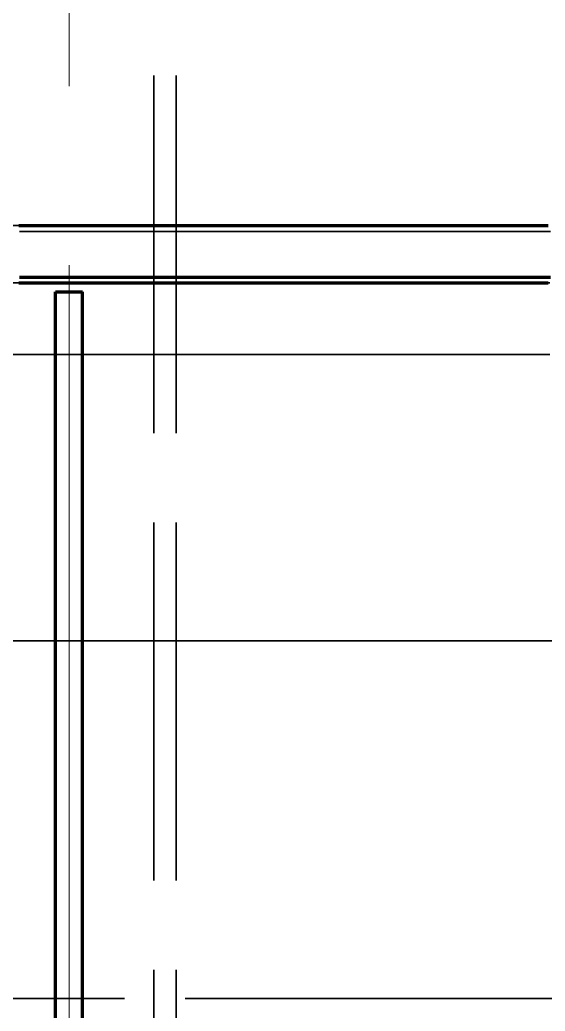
# Model space of a CAD drawing. Header units: millimetres. Extents: x 0 to 2382, y 0 to 420.
# Drawn here: x 161.24 to 167.12, y 281.57 to 292.65 of the extents above; entities that cross this region are included whole.
import ezdxf

# ---------------------------------------------------------------- set-up
doc = ezdxf.new("R2010")
doc.units = ezdxf.units.MM
doc.linetypes.add('IRAM-E-TRAZOS', pattern=[5, 4, -1])
doc.linetypes.add('IRAM-F-TRAZO-PUNTO', pattern=[20, 15, -2, 1, -2])
for name, color, linetype, lineweight in [('01-VISIBLE', 7, 'CONTINUOUS', 70), ('02-OCULTA', 4, 'IRAM-E-TRAZOS', 35), ('03-EJE', 1, 'IRAM-F-TRAZO-PUNTO', 18)]:
    doc.layers.add(name, color=color, linetype=linetype, lineweight=lineweight)

msp = doc.modelspace()

# ---------------------------------------------------------------- linework, layer by layer
at = {"layer": '01-VISIBLE'}
for p, q in [((161.641, 231.297), (161.641, 289.609)), ((161.641, 289.609), (161.941, 289.609)), ((161.941, 231.297), (161.941, 289.609))]:
    msp.add_line(p, q, dxfattribs=at)
for points in [[(161.231, 290.349), (161.311, 290.349), (161.391, 290.349), (161.471, 290.349), (161.551, 290.349), (161.631, 290.349), (161.711, 290.349), (161.791, 290.349), (161.871, 290.349), (161.951, 290.349), (162.031, 290.349), (162.111, 290.349), (162.191, 290.349), (162.271, 290.349), (162.351, 290.349), (162.431, 290.349), (162.511, 290.349), (162.591, 290.349), (162.671, 290.349), (162.751, 290.349), (162.831, 290.349), (162.911, 290.349), (162.991, 290.349), (163.071, 290.349), (163.151, 290.349), (163.231, 290.349), (163.311, 290.349), (163.391, 290.349), (163.471, 290.349), (163.551, 290.349), (163.631, 290.349), (163.711, 290.349), (163.791, 290.349), (163.871, 290.349), (163.951, 290.349), (164.031, 290.349), (164.111, 290.349), (164.191, 290.349), (164.271, 290.349), (164.351, 290.349), (164.431, 290.349), (164.511, 290.349), (164.591, 290.349), (164.671, 290.349), (164.751, 290.349), (164.831, 290.349), (164.911, 290.349), (164.991, 290.349), (165.071, 290.349), (165.151, 290.349), (165.231, 290.349), (165.311, 290.349), (165.391, 290.349), (165.471, 290.349), (165.551, 290.349), (165.631, 290.349), (165.711, 290.349), (165.791, 290.349), (165.871, 290.349), (165.951, 290.349), (166.031, 290.349), (166.111, 290.349), (166.191, 290.349), (166.271, 290.349), (166.351, 290.349), (166.431, 290.349), (166.511, 290.349), (166.591, 290.349), (166.671, 290.349), (166.751, 290.349), (166.831, 290.349), (166.911, 290.349), (166.991, 290.349), (167.071, 290.349), (167.151, 290.349)], [(161.231, 289.709), (161.311, 289.709), (161.391, 289.709), (161.471, 289.709), (161.551, 289.709), (161.631, 289.709), (161.711, 289.709), (161.791, 289.709), (161.871, 289.709), (161.951, 289.709), (162.031, 289.709), (162.111, 289.709), (162.191, 289.709), (162.271, 289.709), (162.351, 289.709), (162.431, 289.709), (162.511, 289.709), (162.591, 289.709), (162.671, 289.709), (162.751, 289.709), (162.831, 289.709), (162.911, 289.709), (162.991, 289.709), (163.071, 289.709), (163.151, 289.709), (163.231, 289.709), (163.311, 289.709), (163.391, 289.709), (163.471, 289.709), (163.551, 289.709), (163.631, 289.709), (163.711, 289.709), (163.791, 289.709), (163.871, 289.709), (163.951, 289.709), (164.031, 289.709), (164.111, 289.709), (164.191, 289.709), (164.271, 289.709), (164.351, 289.709), (164.431, 289.709), (164.511, 289.709), (164.591, 289.709), (164.671, 289.709), (164.751, 289.709), (164.831, 289.709), (164.911, 289.709), (164.991, 289.709), (165.071, 289.709), (165.151, 289.709), (165.231, 289.709), (165.311, 289.709), (165.391, 289.709), (165.471, 289.709), (165.551, 289.709), (165.631, 289.709), (165.711, 289.709), (165.791, 289.709), (165.871, 289.709), (165.951, 289.709), (166.031, 289.709), (166.111, 289.709), (166.191, 289.709), (166.271, 289.709), (166.351, 289.709), (166.431, 289.709), (166.511, 289.709), (166.591, 289.709), (166.671, 289.709), (166.751, 289.709), (166.831, 289.709), (166.911, 289.709), (166.991, 289.709), (167.071, 289.709), (167.151, 289.709)], [(161.236, 289.773), (161.316, 289.773), (161.395, 289.773), (161.474, 289.773), (161.553, 289.773), (161.632, 289.773), (161.712, 289.773), (161.791, 289.773), (161.87, 289.773), (161.949, 289.773), (162.028, 289.773), (162.108, 289.773), (162.187, 289.773), (162.266, 289.773), (162.345, 289.773), (162.424, 289.773), (162.504, 289.773), (162.583, 289.773), (162.662, 289.773), (162.741, 289.773), (162.82, 289.773), (162.9, 289.773), (162.979, 289.773), (163.058, 289.773), (163.137, 289.773), (163.216, 289.773), (163.296, 289.773), (163.375, 289.773), (163.454, 289.773), (163.533, 289.773), (163.612, 289.773), (163.692, 289.773), (163.771, 289.773), (163.85, 289.773), (163.929, 289.773), (164.008, 289.773), (164.088, 289.773), (164.167, 289.773), (164.246, 289.773), (164.325, 289.773), (164.404, 289.773), (164.484, 289.773), (164.563, 289.773), (164.642, 289.773), (164.721, 289.773), (164.8, 289.773), (164.88, 289.773), (164.959, 289.773), (165.038, 289.773), (165.117, 289.773), (165.196, 289.773), (165.276, 289.773), (165.355, 289.773), (165.434, 289.773), (165.513, 289.773), (165.592, 289.773), (165.672, 289.773), (165.751, 289.773), (165.83, 289.773), (165.909, 289.773), (165.988, 289.773), (166.068, 289.773), (166.147, 289.773), (166.226, 289.773), (166.305, 289.773), (166.384, 289.773), (166.464, 289.773), (166.543, 289.773), (166.622, 289.773), (166.701, 289.773), (166.78, 289.773), (166.86, 289.773), (166.939, 289.773), (167.018, 289.773), (167.097, 289.773), (167.176, 289.773)]]:
    msp.add_lwpolyline(points, dxfattribs=at)
at = {"layer": '02-OCULTA'}
for p, q in [((162.741, 218.029), (162.741, 301.976)), ((162.991, 218.029), (162.991, 301.976)), ((161.641, 225.809), (161.641, 289.609)), ((161.641, 289.609), (161.941, 289.609)), ((161.941, 225.809), (161.941, 289.609)), ((170.491, 285.709), (153.091, 285.709)), ((153.411, 285.709), (170.171, 285.709)), ((153.091, 281.709), (170.491, 281.709)), ((153.411, 281.709), (170.171, 281.709))]:
    msp.add_line(p, q, dxfattribs=at)
for points in [[(167.122, 290.349), (167.044, 290.349), (166.965, 290.349), (166.887, 290.349), (166.808, 290.349), (166.73, 290.349), (166.652, 290.349), (166.573, 290.349), (166.495, 290.349), (166.416, 290.349), (166.338, 290.349), (166.26, 290.349), (166.181, 290.349), (166.103, 290.349), (166.024, 290.349), (165.946, 290.349), (165.868, 290.349), (165.789, 290.349), (165.711, 290.349), (165.632, 290.349), (165.554, 290.349), (165.476, 290.349), (165.397, 290.349), (165.319, 290.349), (165.24, 290.349), (165.162, 290.349), (165.084, 290.349), (165.005, 290.349), (164.927, 290.349), (164.848, 290.349), (164.77, 290.349), (164.692, 290.349), (164.613, 290.349), (164.535, 290.349), (164.456, 290.349), (164.378, 290.349), (164.3, 290.349), (164.221, 290.349), (164.143, 290.349), (164.064, 290.349), (163.986, 290.349), (163.908, 290.349), (163.829, 290.349), (163.751, 290.349), (163.672, 290.349), (163.594, 290.349), (163.516, 290.349), (163.437, 290.349), (163.359, 290.349), (163.28, 290.349), (163.202, 290.349), (163.124, 290.349), (163.045, 290.349), (162.967, 290.349), (162.888, 290.349), (162.81, 290.349), (162.732, 290.349), (162.653, 290.349), (162.575, 290.349), (162.496, 290.349), (162.418, 290.349), (162.34, 290.349), (162.261, 290.349), (162.183, 290.349), (162.104, 290.349), (162.026, 290.349), (161.948, 290.349), (161.869, 290.349), (161.791, 290.349), (161.712, 290.349), (161.634, 290.349), (161.556, 290.349), (161.477, 290.349), (161.399, 290.349), (161.32, 290.349), (161.242, 290.349), (161.164, 290.349)], [(161.164, 290.349), (161.242, 290.349), (161.32, 290.349), (161.399, 290.349), (161.477, 290.349), (161.556, 290.349), (161.634, 290.349), (161.712, 290.349), (161.791, 290.349), (161.869, 290.349), (161.948, 290.349), (162.026, 290.349), (162.104, 290.349), (162.183, 290.349), (162.261, 290.349), (162.34, 290.349), (162.418, 290.349), (162.496, 290.349), (162.575, 290.349), (162.653, 290.349), (162.732, 290.349), (162.81, 290.349), (162.888, 290.349), (162.967, 290.349), (163.045, 290.349), (163.124, 290.349), (163.202, 290.349), (163.28, 290.349), (163.359, 290.349), (163.437, 290.349), (163.516, 290.349), (163.594, 290.349), (163.672, 290.349), (163.751, 290.349), (163.829, 290.349), (163.908, 290.349), (163.986, 290.349), (164.064, 290.349), (164.143, 290.349), (164.221, 290.349), (164.3, 290.349), (164.378, 290.349), (164.456, 290.349), (164.535, 290.349), (164.613, 290.349), (164.692, 290.349), (164.77, 290.349), (164.848, 290.349), (164.927, 290.349), (165.005, 290.349), (165.084, 290.349), (165.162, 290.349), (165.24, 290.349), (165.319, 290.349), (165.397, 290.349), (165.476, 290.349), (165.554, 290.349), (165.632, 290.349), (165.711, 290.349), (165.789, 290.349), (165.868, 290.349), (165.946, 290.349), (166.024, 290.349), (166.103, 290.349), (166.181, 290.349), (166.26, 290.349), (166.338, 290.349), (166.416, 290.349), (166.495, 290.349), (166.573, 290.349), (166.652, 290.349), (166.73, 290.349), (166.808, 290.349), (166.887, 290.349), (166.965, 290.349), (167.044, 290.349), (167.122, 290.349)], [(167.151, 290.349), (167.071, 290.349), (166.991, 290.349), (166.911, 290.349), (166.831, 290.349), (166.751, 290.349), (166.671, 290.349), (166.591, 290.349), (166.511, 290.349), (166.431, 290.349), (166.351, 290.349), (166.271, 290.349), (166.191, 290.349), (166.111, 290.349), (166.031, 290.349), (165.951, 290.349), (165.871, 290.349), (165.791, 290.349), (165.711, 290.349), (165.631, 290.349), (165.551, 290.349), (165.471, 290.349), (165.391, 290.349), (165.311, 290.349), (165.231, 290.349), (165.151, 290.349), (165.071, 290.349), (164.991, 290.349), (164.911, 290.349), (164.831, 290.349), (164.751, 290.349), (164.671, 290.349), (164.591, 290.349), (164.511, 290.349), (164.431, 290.349), (164.351, 290.349), (164.271, 290.349), (164.191, 290.349), (164.111, 290.349), (164.031, 290.349), (163.951, 290.349), (163.871, 290.349), (163.791, 290.349), (163.711, 290.349), (163.631, 290.349), (163.551, 290.349), (163.471, 290.349), (163.391, 290.349), (163.311, 290.349), (163.231, 290.349), (163.151, 290.349), (163.071, 290.349), (162.991, 290.349), (162.911, 290.349), (162.831, 290.349), (162.751, 290.349), (162.671, 290.349), (162.591, 290.349), (162.511, 290.349), (162.431, 290.349), (162.351, 290.349), (162.271, 290.349), (162.191, 290.349), (162.111, 290.349), (162.031, 290.349), (161.951, 290.349), (161.871, 290.349), (161.791, 290.349), (161.711, 290.349), (161.631, 290.349), (161.551, 290.349), (161.471, 290.349), (161.391, 290.349), (161.311, 290.349), (161.231, 290.349)], [(167.176, 290.285), (167.097, 290.285), (167.018, 290.285), (166.939, 290.285), (166.86, 290.285), (166.78, 290.285), (166.701, 290.285), (166.622, 290.285), (166.543, 290.285), (166.464, 290.285), (166.384, 290.285), (166.305, 290.285), (166.226, 290.285), (166.147, 290.285), (166.068, 290.285), (165.988, 290.285), (165.909, 290.285), (165.83, 290.285), (165.751, 290.285), (165.672, 290.285), (165.592, 290.285), (165.513, 290.285), (165.434, 290.285), (165.355, 290.285), (165.276, 290.285), (165.196, 290.285), (165.117, 290.285), (165.038, 290.285), (164.959, 290.285), (164.88, 290.285), (164.8, 290.285), (164.721, 290.285), (164.642, 290.285), (164.563, 290.285), (164.484, 290.285), (164.404, 290.285), (164.325, 290.285), (164.246, 290.285), (164.167, 290.285), (164.088, 290.285), (164.008, 290.285), (163.929, 290.285), (163.85, 290.285), (163.771, 290.285), (163.692, 290.285), (163.612, 290.285), (163.533, 290.285), (163.454, 290.285), (163.375, 290.285), (163.296, 290.285), (163.216, 290.285), (163.137, 290.285), (163.058, 290.285), (162.979, 290.285), (162.9, 290.285), (162.82, 290.285), (162.741, 290.285), (162.662, 290.285), (162.583, 290.285), (162.504, 290.285), (162.424, 290.285), (162.345, 290.285), (162.266, 290.285), (162.187, 290.285), (162.108, 290.285), (162.028, 290.285), (161.949, 290.285), (161.87, 290.285), (161.791, 290.285), (161.712, 290.285), (161.632, 290.285), (161.553, 290.285), (161.474, 290.285), (161.395, 290.285), (161.316, 290.285), (161.236, 290.285)], [(167.176, 290.285), (167.097, 290.285), (167.018, 290.285), (166.939, 290.285), (166.86, 290.285), (166.78, 290.285), (166.701, 290.285), (166.622, 290.285), (166.543, 290.285), (166.464, 290.285), (166.384, 290.285), (166.305, 290.285), (166.226, 290.285), (166.147, 290.285), (166.068, 290.285), (165.988, 290.285), (165.909, 290.285), (165.83, 290.285), (165.751, 290.285), (165.672, 290.285), (165.592, 290.285), (165.513, 290.285), (165.434, 290.285), (165.355, 290.285), (165.276, 290.285), (165.196, 290.285), (165.117, 290.285), (165.038, 290.285), (164.959, 290.285), (164.88, 290.285), (164.8, 290.285), (164.721, 290.285), (164.642, 290.285), (164.563, 290.285), (164.484, 290.285), (164.404, 290.285), (164.325, 290.285), (164.246, 290.285), (164.167, 290.285), (164.088, 290.285), (164.008, 290.285), (163.929, 290.285), (163.85, 290.285), (163.771, 290.285), (163.692, 290.285), (163.612, 290.285), (163.533, 290.285), (163.454, 290.285), (163.375, 290.285), (163.296, 290.285), (163.216, 290.285), (163.137, 290.285), (163.058, 290.285), (162.979, 290.285), (162.9, 290.285), (162.82, 290.285), (162.741, 290.285), (162.662, 290.285), (162.583, 290.285), (162.504, 290.285), (162.424, 290.285), (162.345, 290.285), (162.266, 290.285), (162.187, 290.285), (162.108, 290.285), (162.028, 290.285), (161.949, 290.285), (161.87, 290.285), (161.791, 290.285), (161.712, 290.285), (161.632, 290.285), (161.553, 290.285), (161.474, 290.285), (161.395, 290.285), (161.316, 290.285), (161.236, 290.285)], [(167.122, 289.709), (167.044, 289.709), (166.965, 289.709), (166.887, 289.709), (166.808, 289.709), (166.73, 289.709), (166.652, 289.709), (166.573, 289.709), (166.495, 289.709), (166.416, 289.709), (166.338, 289.709), (166.26, 289.709), (166.181, 289.709), (166.103, 289.709), (166.024, 289.709), (165.946, 289.709), (165.868, 289.709), (165.789, 289.709), (165.711, 289.709), (165.632, 289.709), (165.554, 289.709), (165.476, 289.709), (165.397, 289.709), (165.319, 289.709), (165.24, 289.709), (165.162, 289.709), (165.084, 289.709), (165.005, 289.709), (164.927, 289.709), (164.848, 289.709), (164.77, 289.709), (164.692, 289.709), (164.613, 289.709), (164.535, 289.709), (164.456, 289.709), (164.378, 289.709), (164.3, 289.709), (164.221, 289.709), (164.143, 289.709), (164.064, 289.709), (163.986, 289.709), (163.908, 289.709), (163.829, 289.709), (163.751, 289.709), (163.672, 289.709), (163.594, 289.709), (163.516, 289.709), (163.437, 289.709), (163.359, 289.709), (163.28, 289.709), (163.202, 289.709), (163.124, 289.709), (163.045, 289.709), (162.967, 289.709), (162.888, 289.709), (162.81, 289.709), (162.732, 289.709), (162.653, 289.709), (162.575, 289.709), (162.496, 289.709), (162.418, 289.709), (162.34, 289.709), (162.261, 289.709), (162.183, 289.709), (162.104, 289.709), (162.026, 289.709), (161.948, 289.709), (161.869, 289.709), (161.791, 289.709), (161.712, 289.709), (161.634, 289.709), (161.556, 289.709), (161.477, 289.709), (161.399, 289.709), (161.32, 289.709), (161.242, 289.709), (161.164, 289.709)], [(161.164, 289.709), (161.242, 289.709), (161.32, 289.709), (161.399, 289.709), (161.477, 289.709), (161.556, 289.709), (161.634, 289.709), (161.712, 289.709), (161.791, 289.709), (161.869, 289.709), (161.948, 289.709), (162.026, 289.709), (162.104, 289.709), (162.183, 289.709), (162.261, 289.709), (162.34, 289.709), (162.418, 289.709), (162.496, 289.709), (162.575, 289.709), (162.653, 289.709), (162.732, 289.709), (162.81, 289.709), (162.888, 289.709), (162.967, 289.709), (163.045, 289.709), (163.124, 289.709), (163.202, 289.709), (163.28, 289.709), (163.359, 289.709), (163.437, 289.709), (163.516, 289.709), (163.594, 289.709), (163.672, 289.709), (163.751, 289.709), (163.829, 289.709), (163.908, 289.709), (163.986, 289.709), (164.064, 289.709), (164.143, 289.709), (164.221, 289.709), (164.3, 289.709), (164.378, 289.709), (164.456, 289.709), (164.535, 289.709), (164.613, 289.709), (164.692, 289.709), (164.77, 289.709), (164.848, 289.709), (164.927, 289.709), (165.005, 289.709), (165.084, 289.709), (165.162, 289.709), (165.24, 289.709), (165.319, 289.709), (165.397, 289.709), (165.476, 289.709), (165.554, 289.709), (165.632, 289.709), (165.711, 289.709), (165.789, 289.709), (165.868, 289.709), (165.946, 289.709), (166.024, 289.709), (166.103, 289.709), (166.181, 289.709), (166.26, 289.709), (166.338, 289.709), (166.416, 289.709), (166.495, 289.709), (166.573, 289.709), (166.652, 289.709), (166.73, 289.709), (166.808, 289.709), (166.887, 289.709), (166.965, 289.709), (167.044, 289.709), (167.122, 289.709)], [(167.122, 289.709), (167.044, 289.709), (166.965, 289.709), (166.887, 289.709), (166.808, 289.709), (166.73, 289.709), (166.652, 289.709), (166.573, 289.709), (166.495, 289.709), (166.416, 289.709), (166.338, 289.709), (166.26, 289.709), (166.181, 289.709), (166.103, 289.709), (166.024, 289.709), (165.946, 289.709), (165.868, 289.709), (165.789, 289.709), (165.711, 289.709), (165.632, 289.709), (165.554, 289.709), (165.476, 289.709), (165.397, 289.709), (165.319, 289.709), (165.24, 289.709), (165.162, 289.709), (165.084, 289.709), (165.005, 289.709), (164.927, 289.709), (164.848, 289.709), (164.77, 289.709), (164.692, 289.709), (164.613, 289.709), (164.535, 289.709), (164.456, 289.709), (164.378, 289.709), (164.3, 289.709), (164.221, 289.709), (164.143, 289.709), (164.064, 289.709), (163.986, 289.709), (163.908, 289.709), (163.829, 289.709), (163.751, 289.709), (163.672, 289.709), (163.594, 289.709), (163.516, 289.709), (163.437, 289.709), (163.359, 289.709), (163.28, 289.709), (163.202, 289.709), (163.124, 289.709), (163.045, 289.709), (162.967, 289.709), (162.888, 289.709), (162.81, 289.709), (162.732, 289.709), (162.653, 289.709), (162.575, 289.709), (162.496, 289.709), (162.418, 289.709), (162.34, 289.709), (162.261, 289.709), (162.183, 289.709), (162.104, 289.709), (162.026, 289.709), (161.948, 289.709), (161.869, 289.709), (161.791, 289.709), (161.712, 289.709), (161.634, 289.709), (161.556, 289.709), (161.477, 289.709), (161.399, 289.709), (161.32, 289.709), (161.242, 289.709), (161.164, 289.709)], [(161.164, 289.709), (161.242, 289.709), (161.32, 289.709), (161.399, 289.709), (161.477, 289.709), (161.556, 289.709), (161.634, 289.709), (161.712, 289.709), (161.791, 289.709), (161.869, 289.709), (161.948, 289.709), (162.026, 289.709), (162.104, 289.709), (162.183, 289.709), (162.261, 289.709), (162.34, 289.709), (162.418, 289.709), (162.496, 289.709), (162.575, 289.709), (162.653, 289.709), (162.732, 289.709), (162.81, 289.709), (162.888, 289.709), (162.967, 289.709), (163.045, 289.709), (163.124, 289.709), (163.202, 289.709), (163.28, 289.709), (163.359, 289.709), (163.437, 289.709), (163.516, 289.709), (163.594, 289.709), (163.672, 289.709), (163.751, 289.709), (163.829, 289.709), (163.908, 289.709), (163.986, 289.709), (164.064, 289.709), (164.143, 289.709), (164.221, 289.709), (164.3, 289.709), (164.378, 289.709), (164.456, 289.709), (164.535, 289.709), (164.613, 289.709), (164.692, 289.709), (164.77, 289.709), (164.848, 289.709), (164.927, 289.709), (165.005, 289.709), (165.084, 289.709), (165.162, 289.709), (165.24, 289.709), (165.319, 289.709), (165.397, 289.709), (165.476, 289.709), (165.554, 289.709), (165.632, 289.709), (165.711, 289.709), (165.789, 289.709), (165.868, 289.709), (165.946, 289.709), (166.024, 289.709), (166.103, 289.709), (166.181, 289.709), (166.26, 289.709), (166.338, 289.709), (166.416, 289.709), (166.495, 289.709), (166.573, 289.709), (166.652, 289.709), (166.73, 289.709), (166.808, 289.709), (166.887, 289.709), (166.965, 289.709), (167.044, 289.709), (167.122, 289.709)], [(167.167, 289.709), (167.09, 289.709), (167.013, 289.709), (166.936, 289.709), (166.86, 289.709), (166.783, 289.709), (166.706, 289.709), (166.629, 289.709), (166.552, 289.709), (166.476, 289.709), (166.399, 289.709), (166.322, 289.709), (166.245, 289.709), (166.168, 289.709), (166.092, 289.709), (166.015, 289.709), (165.938, 289.709), (165.861, 289.709), (165.784, 289.709), (165.708, 289.709), (165.631, 289.709), (165.554, 289.709), (165.477, 289.709), (165.4, 289.709), (165.324, 289.709), (165.247, 289.709), (165.17, 289.709), (165.093, 289.709), (165.016, 289.709), (164.94, 289.709), (164.863, 289.709), (164.786, 289.709), (164.709, 289.709), (164.632, 289.709), (164.556, 289.709), (164.479, 289.709), (164.402, 289.709), (164.325, 289.709), (164.248, 289.709), (164.172, 289.709), (164.095, 289.709), (164.018, 289.709), (163.941, 289.709), (163.864, 289.709), (163.788, 289.709), (163.711, 289.709), (163.634, 289.709), (163.557, 289.709), (163.48, 289.709), (163.404, 289.709), (163.327, 289.709), (163.25, 289.709), (163.173, 289.709), (163.096, 289.709), (163.02, 289.709), (162.943, 289.709), (162.866, 289.709), (162.789, 289.709), (162.712, 289.709), (162.636, 289.709), (162.559, 289.709), (162.482, 289.709), (162.405, 289.709), (162.328, 289.709), (162.252, 289.709), (162.175, 289.709), (162.098, 289.709), (162.021, 289.709), (161.944, 289.709), (161.868, 289.709), (161.791, 289.709), (161.714, 289.709), (161.637, 289.709), (161.56, 289.709), (161.484, 289.709), (161.407, 289.709), (161.33, 289.709), (161.253, 289.709), (161.176, 289.709)], [(161.176, 289.709), (161.253, 289.709), (161.33, 289.709), (161.407, 289.709), (161.484, 289.709), (161.56, 289.709), (161.637, 289.709), (161.714, 289.709), (161.791, 289.709), (161.868, 289.709), (161.944, 289.709), (162.021, 289.709), (162.098, 289.709), (162.175, 289.709), (162.252, 289.709), (162.328, 289.709), (162.405, 289.709), (162.482, 289.709), (162.559, 289.709), (162.636, 289.709), (162.712, 289.709), (162.789, 289.709), (162.866, 289.709), (162.943, 289.709), (163.02, 289.709), (163.096, 289.709), (163.173, 289.709), (163.25, 289.709), (163.327, 289.709), (163.404, 289.709), (163.48, 289.709), (163.557, 289.709), (163.634, 289.709), (163.711, 289.709), (163.788, 289.709), (163.864, 289.709), (163.941, 289.709), (164.018, 289.709), (164.095, 289.709), (164.172, 289.709), (164.248, 289.709), (164.325, 289.709), (164.402, 289.709), (164.479, 289.709), (164.556, 289.709), (164.632, 289.709), (164.709, 289.709), (164.786, 289.709), (164.863, 289.709), (164.94, 289.709), (165.016, 289.709), (165.093, 289.709), (165.17, 289.709), (165.247, 289.709), (165.324, 289.709), (165.4, 289.709), (165.477, 289.709), (165.554, 289.709), (165.631, 289.709), (165.708, 289.709), (165.784, 289.709), (165.861, 289.709), (165.938, 289.709), (166.015, 289.709), (166.092, 289.709), (166.168, 289.709), (166.245, 289.709), (166.322, 289.709), (166.399, 289.709), (166.476, 289.709), (166.552, 289.709), (166.629, 289.709), (166.706, 289.709), (166.783, 289.709), (166.86, 289.709), (166.936, 289.709), (167.013, 289.709), (167.09, 289.709), (167.167, 289.709)], [(167.151, 289.709), (167.071, 289.709), (166.991, 289.709), (166.911, 289.709), (166.831, 289.709), (166.751, 289.709), (166.671, 289.709), (166.591, 289.709), (166.511, 289.709), (166.431, 289.709), (166.351, 289.709), (166.271, 289.709), (166.191, 289.709), (166.111, 289.709), (166.031, 289.709), (165.951, 289.709), (165.871, 289.709), (165.791, 289.709), (165.711, 289.709), (165.631, 289.709), (165.551, 289.709), (165.471, 289.709), (165.391, 289.709), (165.311, 289.709), (165.231, 289.709), (165.151, 289.709), (165.071, 289.709), (164.991, 289.709), (164.911, 289.709), (164.831, 289.709), (164.751, 289.709), (164.671, 289.709), (164.591, 289.709), (164.511, 289.709), (164.431, 289.709), (164.351, 289.709), (164.271, 289.709), (164.191, 289.709), (164.111, 289.709), (164.031, 289.709), (163.951, 289.709), (163.871, 289.709), (163.791, 289.709), (163.711, 289.709), (163.631, 289.709), (163.551, 289.709), (163.471, 289.709), (163.391, 289.709), (163.311, 289.709), (163.231, 289.709), (163.151, 289.709), (163.071, 289.709), (162.991, 289.709), (162.911, 289.709), (162.831, 289.709), (162.751, 289.709), (162.671, 289.709), (162.591, 289.709), (162.511, 289.709), (162.431, 289.709), (162.351, 289.709), (162.271, 289.709), (162.191, 289.709), (162.111, 289.709), (162.031, 289.709), (161.951, 289.709), (161.871, 289.709), (161.791, 289.709), (161.711, 289.709), (161.631, 289.709), (161.551, 289.709), (161.471, 289.709), (161.391, 289.709), (161.311, 289.709), (161.231, 289.709)], [(161.236, 289.773), (161.316, 289.773), (161.395, 289.773), (161.474, 289.773), (161.553, 289.773), (161.632, 289.773), (161.712, 289.773), (161.791, 289.773), (161.87, 289.773), (161.949, 289.773), (162.028, 289.773), (162.108, 289.773), (162.187, 289.773), (162.266, 289.773), (162.345, 289.773), (162.424, 289.773), (162.504, 289.773), (162.583, 289.773), (162.662, 289.773), (162.741, 289.773), (162.82, 289.773), (162.9, 289.773), (162.979, 289.773), (163.058, 289.773), (163.137, 289.773), (163.216, 289.773), (163.296, 289.773), (163.375, 289.773), (163.454, 289.773), (163.533, 289.773), (163.612, 289.773), (163.692, 289.773), (163.771, 289.773), (163.85, 289.773), (163.929, 289.773), (164.008, 289.773), (164.088, 289.773), (164.167, 289.773), (164.246, 289.773), (164.325, 289.773), (164.404, 289.773), (164.484, 289.773), (164.563, 289.773), (164.642, 289.773), (164.721, 289.773), (164.8, 289.773), (164.88, 289.773), (164.959, 289.773), (165.038, 289.773), (165.117, 289.773), (165.196, 289.773), (165.276, 289.773), (165.355, 289.773), (165.434, 289.773), (165.513, 289.773), (165.592, 289.773), (165.672, 289.773), (165.751, 289.773), (165.83, 289.773), (165.909, 289.773), (165.988, 289.773), (166.068, 289.773), (166.147, 289.773), (166.226, 289.773), (166.305, 289.773), (166.384, 289.773), (166.464, 289.773), (166.543, 289.773), (166.622, 289.773), (166.701, 289.773), (166.78, 289.773), (166.86, 289.773), (166.939, 289.773), (167.018, 289.773), (167.097, 289.773), (167.176, 289.773)], [(167.122, 288.909), (167.044, 288.909), (166.965, 288.909), (166.887, 288.909), (166.808, 288.909), (166.73, 288.909), (166.652, 288.909), (166.573, 288.909), (166.495, 288.909), (166.416, 288.909), (166.338, 288.909), (166.26, 288.909), (166.181, 288.909), (166.103, 288.909), (166.024, 288.909), (165.946, 288.909), (165.868, 288.909), (165.789, 288.909), (165.711, 288.909), (165.632, 288.909), (165.554, 288.909), (165.476, 288.909), (165.397, 288.909), (165.319, 288.909), (165.24, 288.909), (165.162, 288.909), (165.084, 288.909), (165.005, 288.909), (164.927, 288.909), (164.848, 288.909), (164.77, 288.909), (164.692, 288.909), (164.613, 288.909), (164.535, 288.909), (164.456, 288.909), (164.378, 288.909), (164.3, 288.909), (164.221, 288.909), (164.143, 288.909), (164.064, 288.909), (163.986, 288.909), (163.908, 288.909), (163.829, 288.909), (163.751, 288.909), (163.672, 288.909), (163.594, 288.909), (163.516, 288.909), (163.437, 288.909), (163.359, 288.909), (163.28, 288.909), (163.202, 288.909), (163.124, 288.909), (163.045, 288.909), (162.967, 288.909), (162.888, 288.909), (162.81, 288.909), (162.732, 288.909), (162.653, 288.909), (162.575, 288.909), (162.496, 288.909), (162.418, 288.909), (162.34, 288.909), (162.261, 288.909), (162.183, 288.909), (162.104, 288.909), (162.026, 288.909), (161.948, 288.909), (161.869, 288.909), (161.791, 288.909), (161.712, 288.909), (161.634, 288.909), (161.556, 288.909), (161.477, 288.909), (161.399, 288.909), (161.32, 288.909), (161.242, 288.909), (161.164, 288.909)], [(161.164, 288.909), (161.242, 288.909), (161.32, 288.909), (161.399, 288.909), (161.477, 288.909), (161.556, 288.909), (161.634, 288.909), (161.712, 288.909), (161.791, 288.909), (161.869, 288.909), (161.948, 288.909), (162.026, 288.909), (162.104, 288.909), (162.183, 288.909), (162.261, 288.909), (162.34, 288.909), (162.418, 288.909), (162.496, 288.909), (162.575, 288.909), (162.653, 288.909), (162.732, 288.909), (162.81, 288.909), (162.888, 288.909), (162.967, 288.909), (163.045, 288.909), (163.124, 288.909), (163.202, 288.909), (163.28, 288.909), (163.359, 288.909), (163.437, 288.909), (163.516, 288.909), (163.594, 288.909), (163.672, 288.909), (163.751, 288.909), (163.829, 288.909), (163.908, 288.909), (163.986, 288.909), (164.064, 288.909), (164.143, 288.909), (164.221, 288.909), (164.3, 288.909), (164.378, 288.909), (164.456, 288.909), (164.535, 288.909), (164.613, 288.909), (164.692, 288.909), (164.77, 288.909), (164.848, 288.909), (164.927, 288.909), (165.005, 288.909), (165.084, 288.909), (165.162, 288.909), (165.24, 288.909), (165.319, 288.909), (165.397, 288.909), (165.476, 288.909), (165.554, 288.909), (165.632, 288.909), (165.711, 288.909), (165.789, 288.909), (165.868, 288.909), (165.946, 288.909), (166.024, 288.909), (166.103, 288.909), (166.181, 288.909), (166.26, 288.909), (166.338, 288.909), (166.416, 288.909), (166.495, 288.909), (166.573, 288.909), (166.652, 288.909), (166.73, 288.909), (166.808, 288.909), (166.887, 288.909), (166.965, 288.909), (167.044, 288.909), (167.122, 288.909)], [(167.167, 288.909), (167.09, 288.909), (167.013, 288.909), (166.936, 288.909), (166.86, 288.909), (166.783, 288.909), (166.706, 288.909), (166.629, 288.909), (166.552, 288.909), (166.476, 288.909), (166.399, 288.909), (166.322, 288.909), (166.245, 288.909), (166.168, 288.909), (166.092, 288.909), (166.015, 288.909), (165.938, 288.909), (165.861, 288.909), (165.784, 288.909), (165.708, 288.909), (165.631, 288.909), (165.554, 288.909), (165.477, 288.909), (165.4, 288.909), (165.324, 288.909), (165.247, 288.909), (165.17, 288.909), (165.093, 288.909), (165.016, 288.909), (164.94, 288.909), (164.863, 288.909), (164.786, 288.909), (164.709, 288.909), (164.632, 288.909), (164.556, 288.909), (164.479, 288.909), (164.402, 288.909), (164.325, 288.909), (164.248, 288.909), (164.172, 288.909), (164.095, 288.909), (164.018, 288.909), (163.941, 288.909), (163.864, 288.909), (163.788, 288.909), (163.711, 288.909), (163.634, 288.909), (163.557, 288.909), (163.48, 288.909), (163.404, 288.909), (163.327, 288.909), (163.25, 288.909), (163.173, 288.909), (163.096, 288.909), (163.02, 288.909), (162.943, 288.909), (162.866, 288.909), (162.789, 288.909), (162.712, 288.909), (162.636, 288.909), (162.559, 288.909), (162.482, 288.909), (162.405, 288.909), (162.328, 288.909), (162.252, 288.909), (162.175, 288.909), (162.098, 288.909), (162.021, 288.909), (161.944, 288.909), (161.868, 288.909), (161.791, 288.909), (161.714, 288.909), (161.637, 288.909), (161.56, 288.909), (161.484, 288.909), (161.407, 288.909), (161.33, 288.909), (161.253, 288.909), (161.176, 288.909)], [(161.176, 288.909), (161.253, 288.909), (161.33, 288.909), (161.407, 288.909), (161.484, 288.909), (161.56, 288.909), (161.637, 288.909), (161.714, 288.909), (161.791, 288.909), (161.868, 288.909), (161.944, 288.909), (162.021, 288.909), (162.098, 288.909), (162.175, 288.909), (162.252, 288.909), (162.328, 288.909), (162.405, 288.909), (162.482, 288.909), (162.559, 288.909), (162.636, 288.909), (162.712, 288.909), (162.789, 288.909), (162.866, 288.909), (162.943, 288.909), (163.02, 288.909), (163.096, 288.909), (163.173, 288.909), (163.25, 288.909), (163.327, 288.909), (163.404, 288.909), (163.48, 288.909), (163.557, 288.909), (163.634, 288.909), (163.711, 288.909), (163.788, 288.909), (163.864, 288.909), (163.941, 288.909), (164.018, 288.909), (164.095, 288.909), (164.172, 288.909), (164.248, 288.909), (164.325, 288.909), (164.402, 288.909), (164.479, 288.909), (164.556, 288.909), (164.632, 288.909), (164.709, 288.909), (164.786, 288.909), (164.863, 288.909), (164.94, 288.909), (165.016, 288.909), (165.093, 288.909), (165.17, 288.909), (165.247, 288.909), (165.324, 288.909), (165.4, 288.909), (165.477, 288.909), (165.554, 288.909), (165.631, 288.909), (165.708, 288.909), (165.784, 288.909), (165.861, 288.909), (165.938, 288.909), (166.015, 288.909), (166.092, 288.909), (166.168, 288.909), (166.245, 288.909), (166.322, 288.909), (166.399, 288.909), (166.476, 288.909), (166.552, 288.909), (166.629, 288.909), (166.706, 288.909), (166.783, 288.909), (166.86, 288.909), (166.936, 288.909), (167.013, 288.909), (167.09, 288.909), (167.167, 288.909)]]:
    msp.add_lwpolyline(points, dxfattribs=at)
at = {"layer": '03-EJE'}
msp.add_line((161.791, 214.909), (161.791, 313.855), dxfattribs=at)

doc.saveas('drawing.dxf')
